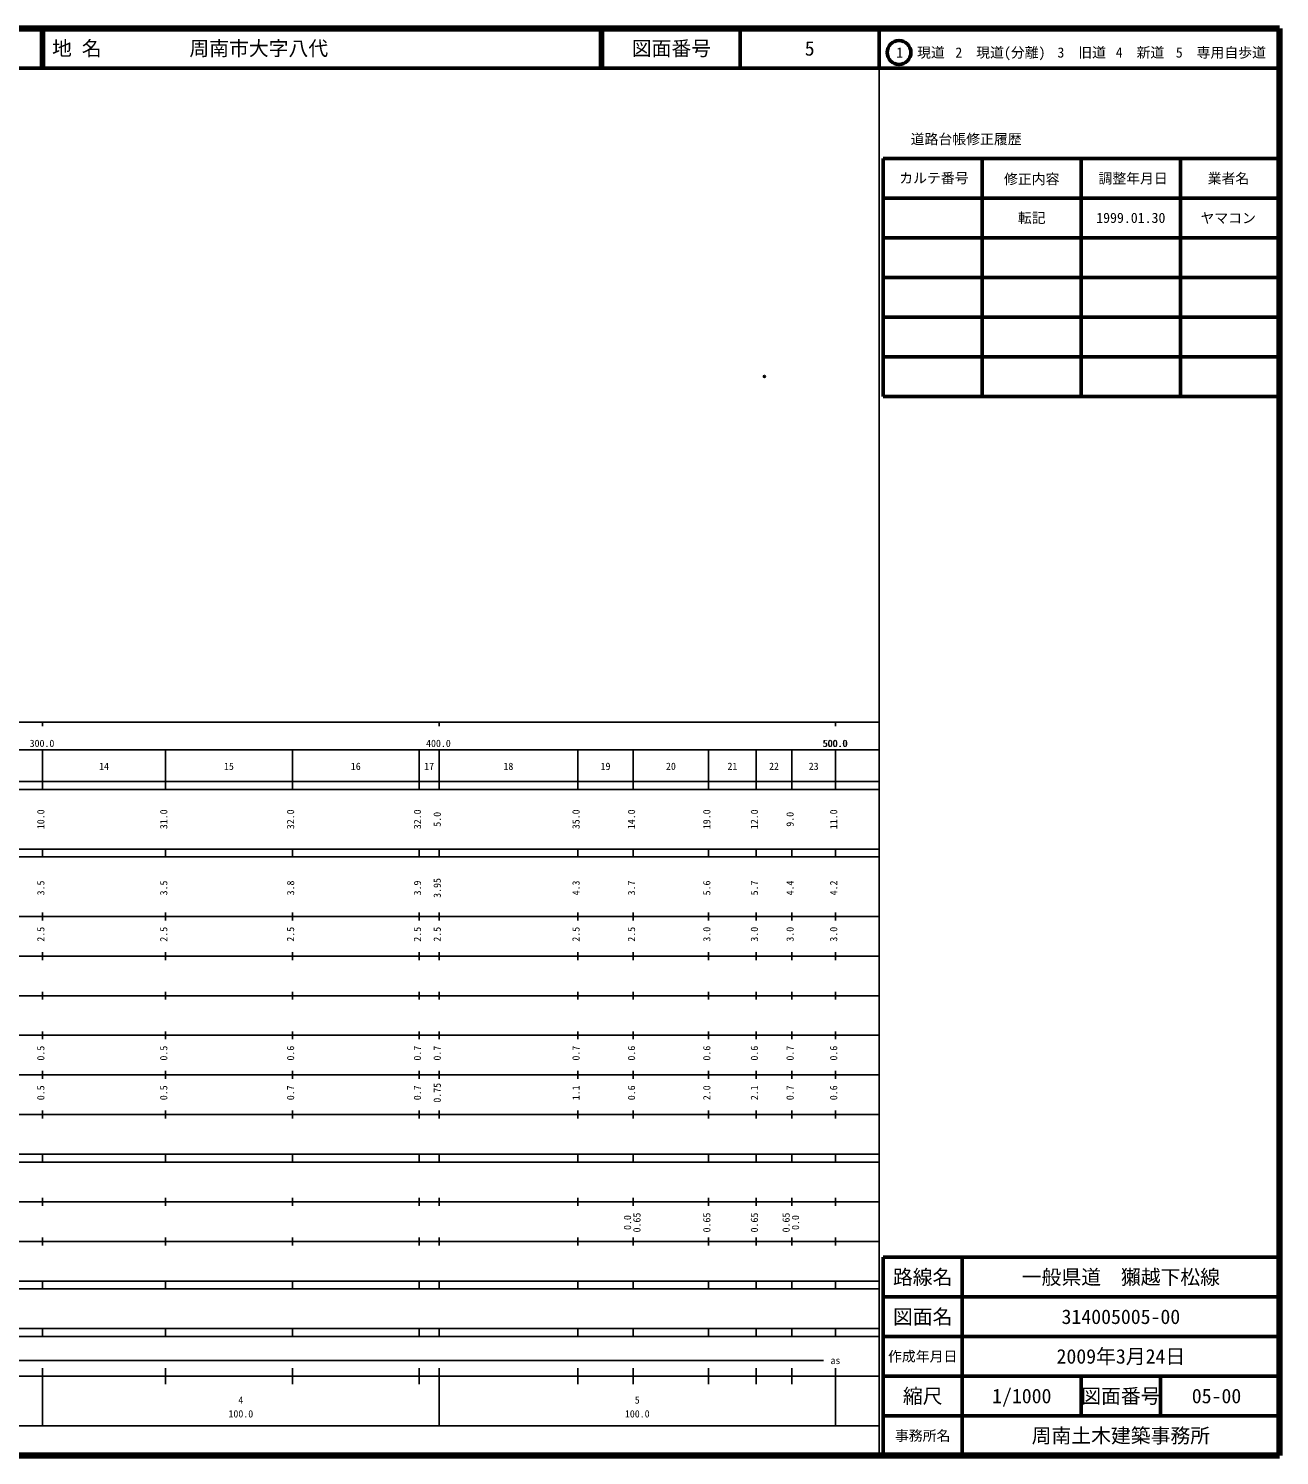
# Model space of a CAD drawing. Units: millimetres on the paper. Extents: x 40 to 680, y 20 to 380.
# Drawn here: x 364.4 to 680, y 20 to 380 of the extents above; entities that cross this region are included whole.
import ezdxf
from ezdxf.enums import TextEntityAlignment as Align

# ---------------------------------------------------------------- set-up
doc = ezdxf.new("R2010")
doc.units = ezdxf.units.MM
doc.header["$PDMODE"] = 32
doc.header["$PDSIZE"] = 0.5
doc.layers.add('M-OTRS', color=6, linetype='Continuous')
doc.layers.add('M-TTL-TXT', color=7, linetype='Continuous')
for name, color, linetype, lineweight in [('M-TTL', 2, 'Continuous', 140), ('M-TTL-BAND', 7, 'Continuous', 25), ('M-TTL-FRAM', 2, 'Continuous', 50), ('M-TTL-LINE', 7, 'Continuous', 50)]:
    doc.layers.add(name, color=color, linetype=linetype, lineweight=lineweight)
doc.styles.add('ＭＳ ゴシック', font='')
doc.styles.get('ＭＳ ゴシック').set_extended_font_data('MS Gothic')

msp = doc.modelspace()

# ---------------------------------------------------------------- linework, layer by layer
at = {"layer": 'M-OTRS'}
msp.add_point((550.063, 292.24), dxfattribs=at)
at = {"layer": 'M-TTL'}
for p, q in [((680, 380), (40, 380)), ((680, 20), (680, 380)), ((40, 20), (680, 20))]:
    msp.add_line(p, q, dxfattribs=at)
at = {"layer": 'M-TTL-BAND'}
for p, q in [((579, 20), (579, 370)), ((40, 205), (579, 205)), ((368, 205), (368, 204)), ((468, 205), (468, 204)), ((568, 205), (568, 204)), ((68, 198), (579, 198)), ((368, 188), (368, 198)), ((399, 188), (399, 198)), ((431, 188), (431, 198)), ((463, 188), (463, 198)), ((468, 188), (468, 198)), ((503, 188), (503, 198)), ((517, 188), (517, 198)), ((536, 188), (536, 198)), ((548, 188), (548, 198)), ((557, 188), (557, 198)), ((568, 188), (568, 198)), ((40, 190), (579, 190)), ((40, 188), (579, 188)), ((40, 173), (579, 173)), ((368, 171), (368, 173)), ((399, 171), (399, 173)), ((431, 171), (431, 173)), ((463, 171), (463, 173)), ((468, 171), (468, 173)), ((503, 171), (503, 173)), ((517, 171), (517, 173)), ((536, 171), (536, 173)), ((548, 171), (548, 173)), ((557, 171), (557, 173)), ((568, 171), (568, 173)), ((40, 171), (579, 171)), ((40, 156), (579, 156)), ((368, 155), (368, 157)), ((399, 155), (399, 157)), ((431, 155), (431, 157)), ((463, 155), (463, 157)), ((468, 155), (468, 157)), ((503, 155), (503, 157)), ((517, 155), (517, 157)), ((536, 155), (536, 157)), ((548, 155), (548, 157)), ((557, 155), (557, 157)), ((568, 155), (568, 157)), ((46, 146), (579, 146)), ((368, 145), (368, 147)), ((399, 145), (399, 147)), ((431, 145), (431, 147)), ((463, 145), (463, 147)), ((468, 145), (468, 147)), ((503, 145), (503, 147)), ((517, 145), (517, 147)), ((536, 145), (536, 147)), ((548, 145), (548, 147)), ((557, 145), (557, 147)), ((568, 145), (568, 147)), ((368, 135), (368, 137)), ((399, 135), (399, 137)), ((431, 135), (431, 137)), ((463, 135), (463, 137)), ((468, 135), (468, 137)), ((503, 135), (503, 137)), ((517, 135), (517, 137)), ((536, 135), (536, 137)), ((548, 135), (548, 137)), ((557, 135), (557, 137)), ((568, 135), (568, 137)), ((52, 136), (579, 136)), ((46, 126), (579, 126)), ((368, 125), (368, 127)), ((399, 125), (399, 127)), ((431, 125), (431, 127)), ((463, 125), (463, 127)), ((468, 125), (468, 127)), ((503, 125), (503, 127)), ((517, 125), (517, 127)), ((536, 125), (536, 127)), ((548, 125), (548, 127)), ((557, 125), (557, 127)), ((568, 125), (568, 127)), ((52, 116), (579, 116)), ((368, 115), (368, 117)), ((399, 115), (399, 117)), ((431, 115), (431, 117)), ((463, 115), (463, 117)), ((468, 115), (468, 117)), ((503, 115), (503, 117)), ((517, 115), (517, 117)), ((536, 115), (536, 117)), ((548, 115), (548, 117)), ((557, 115), (557, 117)), ((568, 115), (568, 117)), ((46, 106), (579, 106)), ((368, 105), (368, 107)), ((399, 105), (399, 107)), ((431, 105), (431, 107)), ((463, 105), (463, 107)), ((468, 105), (468, 107)), ((503, 105), (503, 107)), ((517, 105), (517, 107)), ((536, 105), (536, 107)), ((548, 105), (548, 107)), ((557, 105), (557, 107)), ((568, 105), (568, 107)), ((40, 96), (579, 96)), ((40, 94), (579, 94)), ((368, 94), (368, 96)), ((399, 94), (399, 96)), ((431, 94), (431, 96)), ((463, 94), (463, 96)), ((468, 94), (468, 96)), ((503, 94), (503, 96)), ((517, 94), (517, 96)), ((536, 94), (536, 96)), ((548, 94), (548, 96)), ((557, 94), (557, 96)), ((568, 94), (568, 96)), ((49, 84), (579, 84)), ((368, 83), (368, 85)), ((399, 83), (399, 85)), ((431, 83), (431, 85)), ((463, 83), (463, 85)), ((468, 83), (468, 85)), ((503, 83), (503, 85)), ((517, 83), (517, 85)), ((536, 83), (536, 85)), ((548, 83), (548, 85)), ((557, 83), (557, 85)), ((568, 83), (568, 85)), ((40, 74), (579, 74)), ((368, 73), (368, 75)), ((399, 73), (399, 75)), ((431, 73), (431, 75)), ((463, 73), (463, 75)), ((468, 73), (468, 75)), ((503, 73), (503, 75)), ((517, 73), (517, 75)), ((536, 73), (536, 75)), ((548, 73), (548, 75)), ((557, 73), (557, 75)), ((568, 73), (568, 75)), ((40, 64), (579, 64)), ((40, 62), (579, 62)), ((368, 62), (368, 64)), ((399, 62), (399, 64)), ((431, 62), (431, 64)), ((463, 62), (463, 64)), ((468, 62), (468, 64)), ((503, 62), (503, 64)), ((517, 62), (517, 64)), ((536, 62), (536, 64)), ((548, 62), (548, 64)), ((557, 62), (557, 64)), ((568, 62), (568, 64)), ((40, 52), (579, 52)), ((368, 50), (368, 52)), ((399, 50), (399, 52)), ((431, 50), (431, 52)), ((463, 50), (463, 52)), ((468, 50), (468, 52)), ((503, 50), (503, 52)), ((517, 50), (517, 52)), ((536, 50), (536, 52)), ((548, 50), (548, 52)), ((557, 50), (557, 52)), ((568, 50), (568, 52)), ((40, 50), (579, 50)), ((71, 44), (565, 44)), ((40, 40), (579, 40)), ((368, 27.5), (368, 42)), ((399, 38), (399, 42)), ((431, 38), (431, 42)), ((463, 38), (463, 42)), ((468, 27.5), (468, 42)), ((503, 38), (503, 42)), ((517, 38), (517, 42)), ((536, 38), (536, 42)), ((548, 38), (548, 42)), ((557, 38), (557, 42)), ((568, 27.5), (568, 42)), ((68, 27.5), (579, 27.5))]:
    msp.add_line(p, q, dxfattribs=at)
at = {"layer": 'M-TTL-FRAM'}
for p, q in [((580, 347.197), (580, 287.197)), ((580, 347.197), (680, 347.197)), ((580, 287.197), (680, 287.197)), ((680, 70), (580, 70)), ((580, 70), (580, 20))]:
    msp.add_line(p, q, dxfattribs=at)
at = {"layer": 'M-TTL-LINE'}
for p, q in [((367.75, 380), (367.75, 370)), ((368.25, 380), (368.25, 370)), ((508.747, 380), (508.747, 370)), ((509.247, 380), (509.247, 370)), ((543.997, 380), (543.997, 370)), ((579, 380), (579, 370)), ((40, 370), (680, 370)), ((605, 347.197), (605, 287.197)), ((630, 347.197), (630, 287.197)), ((655, 347.197), (655, 287.197)), ((580, 337.197), (680, 337.197)), ((580, 327.197), (680, 327.197)), ((580, 317.197), (680, 317.197)), ((580, 307.197), (680, 307.197)), ((580, 297.197), (680, 297.197)), ((600, 70), (600, 20)), ((680, 60), (580, 60)), ((680, 50), (580, 50)), ((680, 40), (580, 40)), ((630, 40), (630, 30)), ((650, 40), (650, 30)), ((680, 30), (580, 30))]:
    msp.add_line(p, q, dxfattribs=at)
msp.add_circle((584.031, 373.958), 3, dxfattribs=at)

# ---------------------------------------------------------------- texts
at = {"layer": 'M-TTL-BAND', "style": 'ＭＳ ゴシック'}
for s, p in [('300.0', (367.844, 198.195)), ('400.0', (467.844, 198.195)), ('500.0', (567.844, 198.195)), ('500.0', (568, 198.195)), ('14', (383.5, 192.405)), ('15', (415, 192.405)), ('16', (447, 192.405)), ('17', (465.5, 192.405)), ('18', (485.5, 192.405)), ('19', (510, 192.405)), ('20', (526.5, 192.405)), ('21', (542, 192.405)), ('22', (552.5, 192.405)), ('23', (562.5, 192.405)), ('as', (568, 42.5)), ('4', (418, 32.523)), ('5', (518, 32.523)), ('100.0', (418, 29.033)), ('100.0', (518, 29.033))]:
    msp.add_text(s, height=1.833, dxfattribs=at).set_placement(p, align=Align.BOTTOM_CENTER)
for s, p in [('10.0', (369, 180.5)), ('31.0', (400, 180.5)), ('32.0', (432, 180.5)), ('32.0', (464, 180.5)), ('5.0', (469, 180.5)), ('35.0', (504, 180.5)), ('14.0', (518, 180.5)), ('19.0', (537, 180.5)), ('12.0', (549, 180.5)), ('9.0', (558, 180.5)), ('11.0', (569, 180.5)), ('3.5', (369, 163.174)), ('3.5', (400, 163.174)), ('3.8', (432, 163.174)), ('3.9', (464, 163.174)), ('3.95', (469, 163.174)), ('4.3', (504, 163.174)), ('3.7', (518, 163.174)), ('5.6', (537, 163.174)), ('5.7', (549, 163.174)), ('4.4', (558, 163.174)), ('4.2', (569, 163.174)), ('2.5', (369, 151.5)), ('2.5', (400, 151.5)), ('2.5', (432, 151.5)), ('2.5', (464, 151.5)), ('2.5', (469, 151.5)), ('2.5', (504, 151.5)), ('2.5', (518, 151.5)), ('3.0', (537, 151.5)), ('3.0', (549, 151.5)), ('3.0', (558, 151.5)), ('3.0', (569, 151.5)), ('0.5', (369, 121.5)), ('0.5', (400, 121.5)), ('0.6', (432, 121.5)), ('0.7', (464, 121.5)), ('0.7', (469, 121.5)), ('0.7', (504, 121.5)), ('0.6', (518, 121.5)), ('0.6', (537, 121.5)), ('0.6', (549, 121.5)), ('0.7', (558, 121.5)), ('0.6', (569, 121.5)), ('0.5', (369, 111.5)), ('0.5', (400, 111.5)), ('0.7', (432, 111.5)), ('0.7', (464, 111.5)), ('0.75', (469, 111.5)), ('1.1', (504, 111.5)), ('0.6', (518, 111.5)), ('2.0', (537, 111.5)), ('2.1', (549, 111.5)), ('0.7', (558, 111.5)), ('0.6', (569, 111.5)), ('0.0', (517, 78.764)), ('0.65', (519.37, 78.764)), ('0.65', (537, 78.764)), ('0.65', (549, 78.764)), ('0.65', (557, 78.764)), ('0.0', (559.37, 78.764))]:
    msp.add_text(s, height=1.833, rotation=90, dxfattribs=at).set_placement(p, align=Align.BOTTOM_CENTER)
at = {"layer": 'M-TTL-TXT', "style": 'ＭＳ ゴシック'}
for s, p in [('地 名', (370.38, 375)), ('周南市大字八代', (405.024, 375))]:
    msp.add_text(s, height=3.666, dxfattribs=at).set_placement(p, align=Align.MIDDLE_LEFT)
for s, height, p in [('図面番号', 3.666, (526.622, 375)), ('5', 3.666, (561.497, 375)), ('1\u3000現道', 2.566, (589.448, 373.958)), ('2\u3000現道(分離)', 2.566, (609.619, 373.958)), ('3\u3000旧道', 2.566, (630.121, 373.958)), ('4\u3000新道', 2.566, (644.824, 373.958)), ('5\u3000専用自歩道', 2.566, (665.228, 373.958)), ('道路台帳修正履歴', 2.566, (600.968, 352.113)), ('カルテ番号', 2.566, (592.839, 342.277)), ('修正内容', 2.566, (617.509, 342.023)), ('調整年月日', 2.566, (643.089, 342.197)), ('業者名', 2.566, (667.134, 342.197)), ('転記', 2.566, (617.5, 332.245)), ('1999.01.30', 2.566, (642.5, 332.245)), ('ヤマコン', 2.566, (667.077, 332.189)), ('路線名', 3.666, (590, 65)), ('路線名', 3.666, (590, 65)), ('一般県道\u3000獺越下松線', 3.666, (640, 65)), ('図面名', 3.666, (590, 55)), ('図面名', 3.666, (590, 55)), ('314005005-00', 3.666, (640, 55)), ('2009年3月24日', 3.666, (640, 45)), ('作成年月日', 2.566, (590, 45)), ('作成年月日', 2.566, (590, 45)), ('縮尺', 3.666, (590, 35)), ('縮尺', 3.666, (590, 35)), ('1/1000', 3.666, (615, 35)), ('図面番号', 3.666, (640, 35)), ('図面番号', 3.666, (640, 35)), ('05-00', 3.666, (664.125, 35)), ('事務所名', 2.566, (590, 25)), ('事務所名', 2.566, (590, 25)), ('周南土木建築事務所', 3.666, (640, 25))]:
    msp.add_text(s, height=height, dxfattribs=at).set_placement(p, align=Align.MIDDLE_CENTER)

doc.saveas('drawing.dxf')
